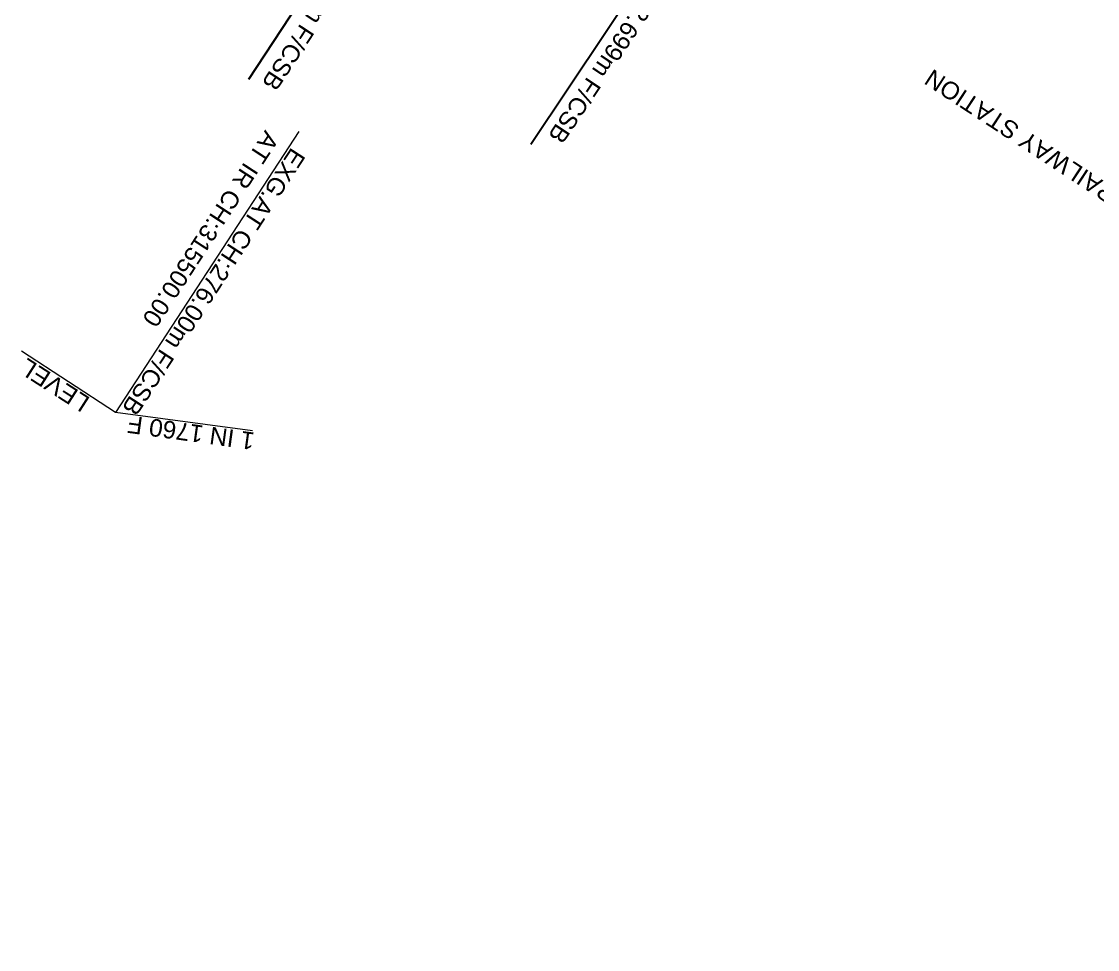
# Model space of a CAD drawing. Header units: metres. Extents: x 631378 to 636314, y 3386087 to 3390005.
# Drawn here: x 632180.8 to 632303.9, y 3388711 to 3388817.2 of the extents above; entities that cross this region are included whole.
import ezdxf
from ezdxf.enums import TextEntityAlignment as Align

# ---------------------------------------------------------------- set-up
doc = ezdxf.new("R2010")
doc.units = ezdxf.units.M
doc.header["$MEASUREMENT"] = 0
doc.layers.get('Defpoints').update_dxf_attribs({"color": 5, "lineweight": 0})
for name, color, linetype, lineweight in [('CART_TRACK', 34, 'Continuous', 0), ('EXG GRADES IN STATION', 7, 'Continuous', 0), ("SIRHIND STN SRJ's", 7, 'Continuous', 0), ('Village Name', 7, 'Continuous', 13)]:
    doc.layers.add(name, color=color, linetype=linetype, lineweight=lineweight)
doc.layers.add('Dimension', color=10, linetype='Continuous')
doc.layers.add('IR PROPOSALS', color=190, linetype='Continuous')
doc.styles.add('ARIAL', font='arial.ttf')
doc.styles.get("Standard").update_dxf_attribs({"font": 'arial.ttf'})
doc.styles.add('Style-Arial', font='arial.ttf')
doc.styles.add('Vill txt', font='arial.ttf', dxfattribs={"height": 3})
doc.dimstyles.get("Standard").update_dxf_attribs({"dimtxt": 2.5, "dimasz": 2.5, "dimexe": 0.18, "dimexo": 0.0625, "dimgap": 0.09, "dimtad": 0, "dimtih": 1, "dimtoh": 1, "dimdec": 3, "dimzin": 0, "dimdsep": 46, "dimtxsty": 'Standard', "dimcen": 0.09, "dimaunit": 1, "dimadec": 4, "dimazin": 0, "dimtfac": 1, "dimtdec": 3, "dimtofl": 0, "dimtmove": 0, "dimatfit": 3, "dimfxl": 1, "dimtolj": 1, "dimtzin": 0, "dimarcsym": 0})
doc.dimstyles.new('Standard$0', dxfattribs={"dimscale": 15, "dimtxt": 0.18, "dimasz": 0.18, "dimexe": 0.18, "dimexo": 0.0625, "dimgap": 0.09, "dimtad": 1, "dimtih": 1, "dimtoh": 1, "dimzin": 0, "dimdsep": 46, "dimtxsty": 'Standard', "dimcen": -0.09, "dimclrd": 256, "dimclre": 256, "dimclrt": 256, "dimadec": 0, "dimazin": 0, "dimtfac": 1, "dimtofl": 0, "dimtmove": 0, "dimatfit": 3, "dimfxl": 1, "dimtolj": 1, "dimtzin": 0, "dimlwd": -1, "dimlwe": -1, "dimarcsym": 0})

# ---------------------------------------------------------------- blocks, each defined once
blk = doc.blocks.new('*D430')
at = {"layer": 'CART_TRACK', "color": 0, "lineweight": -2, "transparency": 16777216}
for p, q in [((632286.58, 3389084.28), (632287.31, 3389082.92)), ((632285.02, 3389081.9), (632275.39, 3389076.74)), ((632263.21, 3389070.22), (632272.65, 3389075.27)), ((632260.36, 3389070.25), (632261.1, 3389068.88))]:
    blk.add_line(p, q, dxfattribs=at)
at = {"layer": 'CART_TRACK', "color": 0, "linetype": 'Continuous', "transparency": 16777216}
for points in [[(632285.21, 3389081.53), (632284.82, 3389082.27), (632287.22, 3389083.08)], [(632263.41, 3389069.85), (632263.02, 3389070.59), (632261.01, 3389069.04)]]:
    blk.add_solid(points, dxfattribs=at)
at = {"layer": 'Defpoints', "color": 0, "linetype": 'Continuous', "transparency": 16777216}
for p in [(632286.55, 3389084.34), (632287.22, 3389083.08), (632260.34, 3389070.3)]:
    blk.add_point(p, dxfattribs=at)
at = {"layer": 'Defpoints', "color": 0, "transparency": 16777216}
for p in [(633058.02, 3388397.29), (633055.74, 3388394.24), (633056.1, 3388393.96)]:
    blk.add_point(p, dxfattribs=at)
at = {"layer": 'Dimension', "color": 0, "lineweight": -2, "transparency": 16777216}
for p, q in [((633059.58, 3388398.62), (633060.77, 3388400.22)), ((633058.12, 3388397.21), (633058.48, 3388396.94)), ((633055.84, 3388394.16), (633056.2, 3388393.89)), ((633054.9, 3388392.36), (633053.71, 3388390.76))]:
    blk.add_line(p, q, dxfattribs=at)
at = {"layer": 'Dimension', "color": 0, "transparency": 16777216}
for points in [[(633059.31, 3388398.82), (633059.85, 3388398.42), (633058.38, 3388397.02)], [(633054.64, 3388392.56), (633055.17, 3388392.16), (633056.1, 3388393.96)]]:
    blk.add_solid(points, dxfattribs=at)
at = {"layer": 'CART_TRACK', "color": 0, "linetype": 'Continuous', "transparency": 16777216, "insert": (632274.02, 3389076.01), "char_height": 2.5, "attachment_point": 5, "rotation": 146.6583}
blk.add_mtext('\\A1;29.734m', dxfattribs=at)
at = {"layer": 'Dimension', "color": 0, "lineweight": 18, "transparency": 16777216, "insert": (633057.24, 3388395.49), "char_height": 2, "attachment_point": 5, "rotation": 147, "style": 'ARIAL'}
blk.add_mtext('\\A1;3.812m', dxfattribs=at)
blk = doc.blocks.new('TerminatorOpen_0.5')
at = {"color": 0, "linetype": 'ByBlock', "lineweight": -2}
for q in [(-1, 0.25), (-1, 0), (-1, -0.25)]:
    blk.add_line((0, 0), q, dxfattribs=at)
blk = doc.blocks.new('*D457')
at = {"layer": 'CART_TRACK', "color": 0, "lineweight": -2, "transparency": 16777216}
for p, q in [((632286.58, 3389084.28), (632287.31, 3389082.92)), ((632285.02, 3389081.9), (632275.39, 3389076.74)), ((632263.21, 3389070.22), (632272.65, 3389075.27)), ((632260.36, 3389070.25), (632261.1, 3389068.88))]:
    blk.add_line(p, q, dxfattribs=at)
at = {"layer": 'CART_TRACK', "color": 0, "linetype": 'Continuous', "transparency": 16777216}
for points in [[(632285.21, 3389081.53), (632284.82, 3389082.27), (632287.22, 3389083.08)], [(632263.41, 3389069.85), (632263.02, 3389070.59), (632261.01, 3389069.04)]]:
    blk.add_solid(points, dxfattribs=at)
at = {"layer": 'Defpoints', "color": 0, "linetype": 'Continuous', "transparency": 16777216}
for p in [(632286.55, 3389084.34), (632287.22, 3389083.08), (632260.34, 3389070.3)]:
    blk.add_point(p, dxfattribs=at)
at = {"layer": 'Defpoints', "color": 0, "transparency": 16777216}
for p in [(635960.56, 3386388.22), (635951.21, 3386375.62), (635951.21, 3386375.62)]:
    blk.add_point(p, dxfattribs=at)
at = {"layer": 'Dimension', "color": 0, "lineweight": -2, "transparency": 16777216}
for p, q in [((635960.66, 3386388.15), (635960.66, 3386388.15)), ((635959.36, 3386386.61), (635956.32, 3386382.51)), ((635952.4, 3386377.23), (635954.95, 3386380.67)), ((635951.31, 3386375.55), (635951.31, 3386375.55))]:
    blk.add_line(p, q, dxfattribs=at)
at = {"layer": 'Dimension', "color": 0, "transparency": 16777216}
for points in [[(635959.1, 3386386.81), (635959.63, 3386386.42), (635960.56, 3386388.22)], [(635952.14, 3386377.43), (635952.67, 3386377.03), (635951.21, 3386375.62)]]:
    blk.add_solid(points, dxfattribs=at)
at = {"layer": 'CART_TRACK', "color": 0, "linetype": 'Continuous', "transparency": 16777216, "insert": (632274.02, 3389076.01), "char_height": 2.5, "attachment_point": 5, "rotation": 146.6583}
blk.add_mtext('\\A1;29.734m', dxfattribs=at)
at = {"layer": 'Dimension', "color": 0, "lineweight": 18, "transparency": 16777216, "insert": (635954.07, 3386382.76), "char_height": 2, "attachment_point": 5, "rotation": 143, "style": 'ARIAL'}
blk.add_mtext('\\A1;15.686m', dxfattribs=at)

msp = doc.modelspace()

# ---------------------------------------------------------------- hatches: boundary and pattern name
at = {"layer": 'IR PROPOSALS', "lineweight": 20}
h = msp.add_hatch(dxfattribs=at)
h.set_pattern_fill('ANSI31', scale=40, angle=45)
h.paths.add_polyline_path([(632318.9847, 3388886.0514), (632320.9529, 3388889.0403), (632329.8515, 3388883.2896), (632327.8832, 3388880.3007)], flags=16)
edge = h.paths.add_edge_path(flags=16)
edge.add_arc((632317.872, 3388891.2265), 0.5144, 0, 360)
edge = h.paths.add_edge_path(flags=16)
edge.add_arc((632362.5439, 3388862.0242), 0.5144, 0, 360)
h.paths.add_polyline_path([(632360.8153, 3388854.4093), (632362.6886, 3388857.3612), (632369.5502, 3388852.8507), (632367.677, 3388849.8988)], flags=16)
h.paths.add_polyline_path([(632347.3542, 3388863.4581), (632335.1585, 3388870.9152), (632333.1369, 3388867.609), (632345.3326, 3388860.1519)], flags=16)
h.paths.add_polyline_path([(632353.1996, 3388870.386), (632338.739, 3388879.9519), (632338.7254, 3388879.9608), (632353.186, 3388870.3949)], flags=17)
h.paths.add_polyline_path([(632326.1856, 3388888.3028), (632318.9607, 3388893.552), (632317.5931, 3388891.6696), (632324.818, 3388886.4205)], flags=17)
h.paths.add_polyline_path([(632362.8836, 3388863.6625), (632355.6587, 3388868.9117), (632354.2911, 3388867.0293), (632361.5159, 3388861.7802)], flags=16)
h.paths.add_polyline_path([(632309.9602, 3388883.7122), (632304.1471, 3388887.9357), (632302.7786, 3388886.052), (632308.5917, 3388881.8286)], flags=16)
h.paths.add_polyline_path([(632354.6367, 3388854.9799), (632348.8236, 3388859.2034), (632347.4551, 3388857.3197), (632353.2681, 3388853.0963)], flags=16)
h.paths.add_polyline_path([(632358.172, 3388861.79), (632351.4454, 3388865.8339), (632349.8744, 3388863.2206), (632356.601, 3388859.1768)], flags=16)
h.paths.add_polyline_path([(632347.1723, 3388863.4083), (632337.4158, 3388869.374), (632335.7985, 3388866.729), (632345.555, 3388860.7633)], flags=0)
h.paths.add_polyline_path([(632332.5663, 3388877.6269), (632317.2002, 3388886.8645), (632315.1737, 3388883.4936), (632330.5398, 3388874.256)], flags=16)
h.paths.add_polyline_path([(632597.9787, 3388701.161), (632595.8981, 3388697.9987), (632536.1972, 3388737.2771), (632538.2778, 3388740.4394)], flags=16)
h.paths.add_polyline_path([(632307.4158, 3388900.3205), (632388.1623, 3388847.505), (632471.1539, 3388793.0174), (632515.8193, 3388763.7139), (632568.1898, 3388729.2885), (632589.4826, 3388715.33), (632601.3473, 3388707.514), (632612.809, 3388699.8409), (632623.9965, 3388692.2242), (632634.8577, 3388684.7073), (632648.0463, 3388675.4151), (632664.9468, 3388663.2382), (632675.6195, 3388655.3894), (632724.6404, 3388618.9487), (632719.0926, 3388610.5112), (632298.3559, 3388886.6141)])

# ---------------------------------------------------------------- linework, layer by layer
at = {"layer": 'EXG GRADES IN STATION', "color": 18, "linetype": 'Continuous', "lineweight": 0, "true_color": 0x000000}
msp.add_line((632212.5157, 3388804.6434), (632191.5585, 3388772.4887), dxfattribs=at)
at = {"layer": 'EXG GRADES IN STATION', "color": 18, "linetype": 'Continuous', "lineweight": 0, "true_color": 0x000000, "flags": 128}
for points in [[(632191.5585, 3388772.4887), (632180.7926, 3388779.5018)], [(632207.2396, 3388770.3848), (632207.2328, 3388770.3856), (632191.5585, 3388772.4887)]]:
    msp.add_lwpolyline(points, dxfattribs=at)
at = {"layer": 'IR PROPOSALS', "color": 190, "lineweight": 30, "flags": 128}
msp.add_lwpolyline([(632206.7878, 3388810.6583), (632234.3686, 3388852.6198)], dxfattribs=at)
at = {"layer": 'IR PROPOSALS', "lineweight": 30, "flags": 128}
msp.add_lwpolyline([(632239.0901, 3388803.2149), (632260.5671, 3388835.3833)], dxfattribs=at)

# ---------------------------------------------------------------- texts
at = {"layer": 'EXG GRADES IN STATION', "color": 18, "lineweight": 0, "true_color": 0x000000, "insert": (632211.0196, 3388803.3764), "char_height": 2, "width": 35.583438, "attachment_point": 4, "rotation": 236.913966, "line_spacing_factor": 1.08, "style": 'Style-Arial'}
msp.add_mtext('EXG.AT CH:276.00m F/CSB\\PAT IR CH:315500.00', dxfattribs=at)
at = {"layer": 'EXG GRADES IN STATION', "color": 18, "lineweight": 13, "true_color": 0x000000, "insert": (632188.7637, 3388774.1113), "char_height": 2, "attachment_point": 7, "rotation": 147.331514, "line_spacing_factor": 0.84, "style": 'Style-Arial'}
msp.add_mtext('LEVEL', dxfattribs=at)
at = {"layer": 'EXG GRADES IN STATION', "color": 18, "lineweight": 13, "true_color": 0x000000, "insert": (632207.5589, 3388770.1982), "char_height": 2, "width": 14.490668, "attachment_point": 7, "rotation": 172.156888, "line_spacing_factor": 0.84, "style": 'Style-Arial'}
msp.add_mtext('1 IN 1760 F', dxfattribs=at)
at = {"layer": 'IR PROPOSALS', "lineweight": 18, "style": 'ARIAL'}
msp.add_text('TP2 AT CH:252.699m F/CSB', height=2, rotation=236.239642, dxfattribs=at).set_placement((632261.2573, 3388834.5021))
at = {"layer": "SIRHIND STN SRJ's", "color": 190, "lineweight": 0, "style": 'ARIAL'}
msp.add_text('TRAP/FM/SRJ AT CH:284.058m F/CSB', height=2, rotation=236.762981, dxfattribs=at).set_placement((632235.4422, 3388851.7609))
at = {"layer": 'Village Name', "style": 'Vill txt'}
msp.add_text('SIRHIND RAILWAY STATION', height=2, rotation=146.715264, dxfattribs=at).set_placement((632300.2532, 3388800.7036), align=Align.MIDDLE_CENTER)

# ---------------------------------------------------------------- dimensions: what is measured, and where the dimension line sits
at = {"layer": 'CART_TRACK', "color": 1, "linetype": 'Continuous'}
dim = msp.add_linear_dim(base=(632287.2216, 3389083.0783), p1=(632260.3351, 3389070.301), p2=(632286.5458, 3389084.34), angle=28.174533, dimstyle='Standard$0', override={"dimscale": 1, "dimtxt": 2.5, "dimasz": 2.5, "dimtad": 0, "dimdec": 3, "dimpost": 'm', "dimcen": 0.09, "dimclrd": 0, "dimclre": 0, "dimclrt": 0, "dimaunit": 1, "dimadec": 4, "dimtdec": 3, "dimlwd": 65534, "dimlwe": 65534}, dxfattribs=at)
dim.commit()
dim.dimension.update_dxf_attribs({"geometry": '*D457', "text_midpoint": (632274.0194, 3389076.0068), "dimtype": 129})
at = {"layer": 'Dimension', "color": 1, "lineweight": 18}
dim = msp.add_aligned_dim(p1=(633058.0156, 3388397.2893), p2=(633055.7352, 3388394.235), distance=0.4568, dimstyle='Standard', override={"dimtxt": 2, "dimasz": 2, "dimexe": 0.125, "dimexo": 0.125, "dimgap": 0.125, "dimtad": 1, "dimtih": 0, "dimtoh": 0, "dimzin": 3, "dimpost": 'm', "dimtxsty": 'ARIAL', "dimsah": 1, "dimazin": 3, "dimtmove": 2, "dimatfit": 1, "dimldrblk": 'TerminatorOpen_0.5', "dimfrac": 2, "dimtzin": 11}, dxfattribs=at)
dim.commit()
dim.dimension.update_dxf_attribs({"geometry": '*D430', "text_midpoint": (633057.2414, 3388395.4889), "text_rotation": 147})

doc.saveas('drawing.dxf')
